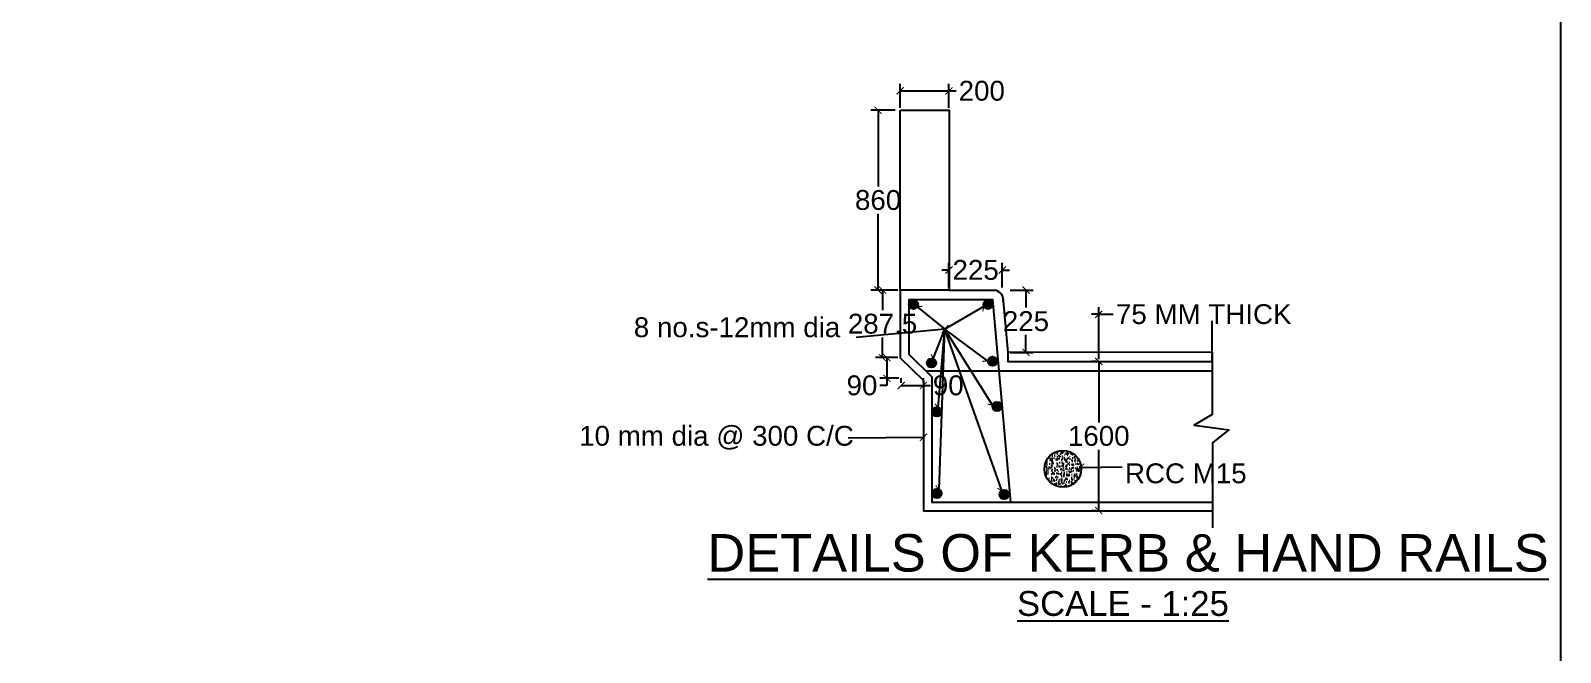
# Model space of a CAD drawing. Header units: inches. Extents: x 322 to 11487, y 352 to 10656.
# Drawn here: x 396.64 to 435.19, y 391.04 to 406.7 of the extents above; entities that cross this region are included whole.
import ezdxf

# ---------------------------------------------------------------- set-up
doc = ezdxf.new("R2010")
doc.units = ezdxf.units.IN
doc.header["$MEASUREMENT"] = 0
for name, color, linetype in [('DIMENSION', 255, 'Continuous'), ('DRAWING', 7, 'Continuous'), ('HATCH', 7, 'Continuous')]:
    doc.layers.add(name, color=color, linetype=linetype)
doc.styles.get("Standard").update_dxf_attribs({"font": 'arial.ttf'})
doc.dimstyles.new('dig', dxfattribs={"dimtxt": 0.3125, "dimasz": 0.18, "dimexe": 0.18, "dimexo": 0.0625, "dimgap": 0.09, "dimtad": 0, "dimtih": 1, "dimtoh": 1, "dimdec": 4, "dimzin": 0, "dimdsep": 46, "dimtxsty": 'Standard', "dimblk": 'ARCHTICK', "dimcen": 0.09, "dimadec": 0, "dimazin": 0, "dimtfac": 1, "dimtdec": 4, "dimtofl": 0, "dimtmove": 0, "dimatfit": 3, "dimldrblk": 'ARCHTICK', "dimfxl": 1, "dimtolj": 1, "dimtzin": 0, "dimarcsym": 0})

# ---------------------------------------------------------------- blocks, each defined once
blk = doc.blocks.new('_ArchTick')
at = {"color": 0, "linetype": 'ByBlock', "const_width": 0.15}
blk.add_lwpolyline([(-0.5, -0.5), (0.5, 0.5)], dxfattribs=at)
blk = doc.blocks.new('*D9')
at = {"layer": 'Defpoints', "color": 0, "ltscale": 0.02, "transparency": 16777216}
for p in [(423.554, 398.369), (423.554, 398.369), (423.554, 394.612)]:
    blk.add_point(p, dxfattribs=at)
at = {"layer": 'DIMENSION', "color": 0, "lineweight": -2, "ltscale": 0.02, "transparency": 16777216}
for p, q in [((423.492, 398.369), (423.374, 398.369)), ((423.554, 398.369), (423.554, 396.836)), ((423.554, 394.612), (423.554, 396.145)), ((423.492, 394.612), (423.374, 394.612))]:
    blk.add_line(p, q, dxfattribs=at)
at = {"layer": 'DIMENSION', "color": 0, "lineweight": -2, "ltscale": 0.02, "transparency": 16777216, "xscale": 0.18, "yscale": 0.18, "zscale": 0.18}
for p, rotation in [((423.554, 398.369), 90), ((423.554, 394.612), 270)]:
    blk.add_blockref('_ArchTick', p, dxfattribs=dict(at, rotation=rotation))
at = {"layer": 'DIMENSION', "color": 0, "ltscale": 0.02, "transparency": 16777216, "insert": (423.554, 396.491), "char_height": 0.5, "attachment_point": 5}
blk.add_mtext('\\A1;1600', dxfattribs=at)
blk = doc.blocks.new('*D10')
at = {"layer": 'Defpoints', "color": 0, "ltscale": 0.02, "transparency": 16777216}
for p in [(423.554, 399.558), (423.554, 398.596), (423.554, 398.369)]:
    blk.add_point(p, dxfattribs=at)
at = {"layer": 'DIMENSION', "color": 0, "lineweight": -2, "ltscale": 0.02, "transparency": 16777216}
for p, q in [((423.554, 398.431), (423.554, 399.738)), ((423.554, 398.659), (423.554, 399.738)), ((423.554, 399.558), (423.374, 399.558)), ((423.554, 399.558), (423.914, 399.558))]:
    blk.add_line(p, q, dxfattribs=at)
at = {"layer": 'DIMENSION', "color": 0, "lineweight": -2, "ltscale": 0.02, "transparency": 16777216, "xscale": 0.18, "yscale": 0.18, "zscale": 0.18}
blk.add_blockref('_ArchTick', (423.554, 399.558), dxfattribs=at)
at = {"layer": 'DIMENSION', "color": 0, "lineweight": -2, "ltscale": 0.02, "transparency": 16777216, "xscale": 0.18, "yscale": 0.18, "zscale": 0.18, "rotation": 180}
blk.add_blockref('_ArchTick', (423.554, 399.558), dxfattribs=at)
at = {"layer": 'DIMENSION', "color": 0, "ltscale": 0.02, "transparency": 16777216, "insert": (426.199, 399.558), "char_height": 0.5, "attachment_point": 5}
blk.add_mtext('\\A1;75 MM THICK', dxfattribs=at)
blk = doc.blocks.new('*D67')
at = {"layer": 'Defpoints', "color": 0, "ltscale": 0.02, "transparency": 16777216}
for p in [(418.574, 397.765), (419.134, 397.765), (419.134, 397.765)]:
    blk.add_point(p, dxfattribs=at)
at = {"layer": 'DIMENSION', "color": 0, "lineweight": -2, "ltscale": 0.02, "transparency": 16777216}
for p, q in [((418.574, 397.828), (418.574, 397.945)), ((419.134, 397.828), (419.134, 397.945)), ((418.574, 397.765), (419.134, 397.765)), ((419.134, 397.765), (419.314, 397.765))]:
    blk.add_line(p, q, dxfattribs=at)
at = {"layer": 'DIMENSION', "color": 0, "lineweight": -2, "ltscale": 0.02, "transparency": 16777216, "xscale": 0.18, "yscale": 0.18, "zscale": 0.18, "rotation": 180}
blk.add_blockref('_ArchTick', (418.574, 397.765), dxfattribs=at)
at = {"layer": 'DIMENSION', "color": 0, "lineweight": -2, "ltscale": 0.02, "transparency": 16777216, "xscale": 0.18, "yscale": 0.18, "zscale": 0.18}
blk.add_blockref('_ArchTick', (419.134, 397.765), dxfattribs=at)
at = {"layer": 'DIMENSION', "color": 0, "ltscale": 0.02, "transparency": 16777216, "insert": (419.761, 397.765), "char_height": 0.5, "attachment_point": 5}
blk.add_mtext('\\A1;90', dxfattribs=at)
blk = doc.blocks.new('*D68')
at = {"layer": 'Defpoints', "color": 0, "ltscale": 0.02, "transparency": 16777216}
for p in [(418.55, 398.465), (418.215, 397.945), (418.574, 397.945)]:
    blk.add_point(p, dxfattribs=at)
at = {"layer": 'DIMENSION', "color": 0, "lineweight": -2, "ltscale": 0.02, "transparency": 16777216}
for p, q in [((418.487, 398.465), (418.035, 398.465)), ((418.215, 398.465), (418.215, 397.945)), ((418.512, 397.945), (418.035, 397.945)), ((418.215, 397.945), (418.215, 397.765)), ((418.215, 397.765), (418.035, 397.765))]:
    blk.add_line(p, q, dxfattribs=at)
at = {"layer": 'DIMENSION', "color": 0, "lineweight": -2, "ltscale": 0.02, "transparency": 16777216, "xscale": 0.18, "yscale": 0.18, "zscale": 0.18}
for p, rotation in [((418.215, 398.465), 90), ((418.215, 397.945), 270)]:
    blk.add_blockref('_ArchTick', p, dxfattribs=dict(at, rotation=rotation))
at = {"layer": 'DIMENSION', "color": 0, "ltscale": 0.02, "transparency": 16777216, "insert": (417.588, 397.765), "char_height": 0.5, "attachment_point": 5}
blk.add_mtext('\\A1;90', dxfattribs=at)
blk = doc.blocks.new('*D69')
at = {"layer": 'Defpoints', "color": 0, "ltscale": 0.02, "transparency": 16777216}
for p in [(418.105, 400.168), (418.55, 400.168), (418.55, 398.465)]:
    blk.add_point(p, dxfattribs=at)
at = {"layer": 'DIMENSION', "color": 0, "lineweight": -2, "ltscale": 0.02, "transparency": 16777216}
for p, q in [((418.487, 400.168), (417.925, 400.168)), ((418.105, 400.168), (418.105, 399.662)), ((418.105, 398.465), (418.105, 398.971)), ((418.487, 398.465), (417.925, 398.465))]:
    blk.add_line(p, q, dxfattribs=at)
at = {"layer": 'DIMENSION', "color": 0, "lineweight": -2, "ltscale": 0.02, "transparency": 16777216, "xscale": 0.18, "yscale": 0.18, "zscale": 0.18}
for p, rotation in [((418.105, 400.168), 90), ((418.105, 398.465), 270)]:
    blk.add_blockref('_ArchTick', p, dxfattribs=dict(at, rotation=rotation))
at = {"layer": 'DIMENSION', "color": 0, "ltscale": 0.02, "transparency": 16777216, "insert": (418.105, 399.317), "char_height": 0.5, "attachment_point": 5}
blk.add_mtext('\\A1;287.5', dxfattribs=at)
blk = doc.blocks.new('*D70')
at = {"layer": 'Defpoints', "color": 0, "ltscale": 0.02, "transparency": 16777216}
for p in [(417.993, 404.695), (418.487, 404.695), (418.487, 400.168)]:
    blk.add_point(p, dxfattribs=at)
at = {"layer": 'DIMENSION', "color": 0, "lineweight": -2, "ltscale": 0.02, "transparency": 16777216}
for p, q in [((418.425, 404.695), (417.813, 404.695)), ((417.993, 404.695), (417.993, 402.777)), ((417.993, 400.168), (417.993, 402.087)), ((418.425, 400.168), (417.813, 400.168))]:
    blk.add_line(p, q, dxfattribs=at)
at = {"layer": 'DIMENSION', "color": 0, "lineweight": -2, "ltscale": 0.02, "transparency": 16777216, "xscale": 0.18, "yscale": 0.18, "zscale": 0.18}
for p, rotation in [((417.993, 404.695), 90), ((417.993, 400.168), 270)]:
    blk.add_blockref('_ArchTick', p, dxfattribs=dict(at, rotation=rotation))
at = {"layer": 'DIMENSION', "color": 0, "ltscale": 0.02, "transparency": 16777216, "insert": (417.993, 402.432), "char_height": 0.5, "attachment_point": 5}
blk.add_mtext('\\A1;860', dxfattribs=at)
blk = doc.blocks.new('*D71')
at = {"layer": 'Defpoints', "color": 0, "ltscale": 0.02, "transparency": 16777216}
for p in [(419.78, 405.183), (418.55, 404.695), (419.78, 404.695)]:
    blk.add_point(p, dxfattribs=at)
at = {"layer": 'DIMENSION', "color": 0, "lineweight": -2, "ltscale": 0.02, "transparency": 16777216}
for p, q in [((418.55, 404.758), (418.55, 405.363)), ((418.55, 405.183), (419.78, 405.183)), ((419.78, 404.758), (419.78, 405.363)), ((419.78, 405.183), (419.96, 405.183))]:
    blk.add_line(p, q, dxfattribs=at)
at = {"layer": 'DIMENSION', "color": 0, "lineweight": -2, "ltscale": 0.02, "transparency": 16777216, "xscale": 0.18, "yscale": 0.18, "zscale": 0.18, "rotation": 180}
blk.add_blockref('_ArchTick', (418.55, 405.183), dxfattribs=at)
at = {"layer": 'DIMENSION', "color": 0, "lineweight": -2, "ltscale": 0.02, "transparency": 16777216, "xscale": 0.18, "yscale": 0.18, "zscale": 0.18}
blk.add_blockref('_ArchTick', (419.78, 405.183), dxfattribs=at)
at = {"layer": 'DIMENSION', "color": 0, "ltscale": 0.02, "transparency": 16777216, "insert": (420.606, 405.183), "char_height": 0.5, "attachment_point": 5}
blk.add_mtext('\\A1;200', dxfattribs=at)
blk = doc.blocks.new('*D72')
at = {"layer": 'Defpoints', "color": 0, "ltscale": 0.02, "transparency": 16777216}
for p in [(421.122, 400.672), (419.78, 400.168), (421.122, 400.168)]:
    blk.add_point(p, dxfattribs=at)
at = {"layer": 'DIMENSION', "color": 0, "lineweight": -2, "ltscale": 0.02, "transparency": 16777216}
for p, q in [((419.78, 400.672), (419.6, 400.672)), ((419.78, 400.231), (419.78, 400.852)), ((421.122, 400.231), (421.122, 400.852)), ((421.122, 400.672), (421.302, 400.672))]:
    blk.add_line(p, q, dxfattribs=at)
at = {"layer": 'DIMENSION', "color": 0, "lineweight": -2, "ltscale": 0.02, "transparency": 16777216, "xscale": 0.18, "yscale": 0.18, "zscale": 0.18}
blk.add_blockref('_ArchTick', (419.78, 400.672), dxfattribs=at)
at = {"layer": 'DIMENSION', "color": 0, "lineweight": -2, "ltscale": 0.02, "transparency": 16777216, "xscale": 0.18, "yscale": 0.18, "zscale": 0.18, "rotation": 180}
blk.add_blockref('_ArchTick', (421.122, 400.672), dxfattribs=at)
at = {"layer": 'DIMENSION', "color": 0, "ltscale": 0.02, "transparency": 16777216, "insert": (420.451, 400.672), "char_height": 0.5, "attachment_point": 5}
blk.add_mtext('\\A1;225', dxfattribs=at)
blk = doc.blocks.new('*D73')
at = {"layer": 'Defpoints', "color": 0, "ltscale": 0.02, "transparency": 16777216}
for p in [(421.259, 400.168), (421.719, 400.168), (421.259, 398.596)]:
    blk.add_point(p, dxfattribs=at)
at = {"layer": 'DIMENSION', "color": 0, "lineweight": -2, "ltscale": 0.02, "transparency": 16777216}
for p, q in [((421.321, 400.168), (421.899, 400.168)), ((421.719, 400.168), (421.719, 399.728)), ((421.719, 398.596), (421.719, 399.037)), ((421.321, 398.596), (421.899, 398.596))]:
    blk.add_line(p, q, dxfattribs=at)
at = {"layer": 'DIMENSION', "color": 0, "lineweight": -2, "ltscale": 0.02, "transparency": 16777216, "xscale": 0.18, "yscale": 0.18, "zscale": 0.18}
for p, rotation in [((421.719, 400.168), 90), ((421.719, 398.596), 270)]:
    blk.add_blockref('_ArchTick', p, dxfattribs=dict(at, rotation=rotation))
at = {"layer": 'DIMENSION', "color": 0, "ltscale": 0.02, "transparency": 16777216, "insert": (421.719, 399.382), "char_height": 0.5, "attachment_point": 5}
blk.add_mtext('\\A1;225', dxfattribs=at)

msp = doc.modelspace()

# ---------------------------------------------------------------- hatches: boundary and pattern name
at = {"layer": 'DIMENSION', "ltscale": 0.02}
h = msp.add_hatch(color=256, dxfattribs=at)
h.paths.add_polyline_path([(418.99962, 399.80679, 0.97535954), (418.76632, 399.81261), (418.76632, 399.80097, 0.97535954)])
h.paths.add_polyline_path([(420.88074, 399.80663, 1), (420.64729, 399.80663, 1)])
h.paths.add_polyline_path([(420.75938, 398.37372, 1), (420.99282, 398.37372, 1)])
h.paths.add_polyline_path([(419.45444, 398.33132, 1), (419.221, 398.33132, 1)])
h = msp.add_hatch(color=256, dxfattribs=at)
h.paths.add_polyline_path([(421.10611, 397.23593, 1), (420.87267, 397.23593, 1)])
h.paths.add_polyline_path([(419.58793, 397.09913, 1), (419.35448, 397.09913, 1)])
h = msp.add_hatch(dxfattribs=at)
h.set_pattern_fill('AR-CONC', color=256, scale=0.025)
h.set_pattern_definition([(50, (26.53062, -23.46572), (0.179315046, -0.015688034), [0.01875, -0.20625]), (355, (26.53062, -23.46572), (-0.034687833, 0.188048033), [0.015, -0.165]), (100.451444, (26.54556, -23.46703), (0.14462721, 0.17236), [0.01593505, -0.17528553]), (46.1842, (26.53062, -23.41572), (0.26681033, -0.04137982), [0.028125, -0.309375]), (96.635635, (26.55285, -23.41917), (0.23366549, 0.24352965), [0.02390259, -0.26292844]), (351.184164, (26.53062, -23.41572), (0.23366549, 0.24352965), [0.0225, -0.2475]), (21, (26.55562, -23.42822), (0.149226763, -0.100654723), [0.01875, -0.20625]), (326, (26.55562, -23.42822), (0.060828833, 0.18128751), [0.015, -0.165]), (71.451445, (26.56806, -23.43661), (0.210055594, 0.08063279), [0.01593505, -0.17528553]), (37.5, (26.53062, -23.46572), (0.003039964, 0.0832234635), [0, -0.163, 0, -0.1675, 0, -0.165625]), (7.5, (26.53062, -23.46572), (0.065767384, 0.098602928), [0, -0.0955, 0, -0.15925, 0, -0.063125]), (327.5, (26.47487, -23.46572), (0.133455609, -0.005638718), [0, -0.0625, 0, -0.195, 0, -0.25875]), (317.5, (26.44987, -23.46572), (0.145796542, 0.025026246), [0, -0.08125, 0, -0.1295, 0, -0.18375])])
h.paths.add_polyline_path([(422.18657, 395.66425, 1), (423.11447, 395.66425, 1)])
h = msp.add_hatch(color=256, dxfattribs=at)
h.paths.add_polyline_path([(421.2859, 395.0184, 1), (421.05245, 395.0184, 1)])
h.paths.add_polyline_path([(419.59031, 395.04233, 1), (419.35686, 395.04233, 1)])
at = {"layer": 'HATCH'}
h = msp.add_hatch(dxfattribs=at)
h.set_pattern_fill('AR-CONC', color=256, scale=1e-05)
h.set_pattern_definition([(50, (6.9354593, 12.21956918), (7.172601826e-05, -6.275213498e-06), [7.5e-06, -8.25e-05]), (355, (6.9354593, 12.21956918), (-1.3875133361e-05, 7.521921337e-05), [6e-06, -6.6e-05]), (100.45144446, (6.93546528, 12.219568656), (5.7850884673e-05, 6.8943999097e-05), [6.3740192e-06, -7.01142112e-05]), (46.1842, (6.9354593, 12.21958918), (0.000106724133067, -1.6551928079e-05), [1.125e-05, -0.00012375]), (96.63563549, (6.93546819, 12.2195878), (9.3466194567e-05, 9.7411860077e-05), [9.5610342e-06, -0.000105171376]), (351.18416399, (6.9354593, 12.21958918), (9.3466194505e-05, 9.7411860027e-05), [9e-06, -9.90000001e-05]), (21, (6.9354693, 12.21958418), (5.9690705212e-05, -4.02618890665e-05), [7.5e-06, -8.25e-05]), (326, (6.9354693, 12.21958418), (2.4331533192e-05, 7.2515004505e-05), [6e-06, -6.6e-05]), (71.45144474, (6.935474274, 12.219580823), (8.4022237673e-05, 3.2253115281e-05), [6.374019e-06, -7.01142112e-05]), (37.5, (6.9354593, 12.219569179), (1.2159855317e-06, 3.32893853831e-05), [0, -6.52e-05, 0, -6.7e-05, 0, -6.625e-05]), (7.5, (6.9354593, 12.21956918), (2.63069537442e-05, 3.94411711882e-05), [0, -3.82e-05, 0, -6.37e-05, 0, -2.525e-05]), (327.5, (6.935437, 12.219569179), (5.33822436172e-05, -2.2554871734e-06), [0, -2.5e-05, 0, -7.8e-05, 0, -0.0001035]), (317.5, (6.935427, 12.21956918), (5.83186169342e-05, 1.00104982332e-05), [0, -3.25e-05, 0, -5.18e-05, 0, -7.35e-05])])
h.paths.add_polyline_path([(418.9072, 399.92095), (418.8586, 399.92095, 0.18293728), (418.78909, 399.87624), (418.91805, 399.69548, 0.32720785), (418.99962, 399.80679, 0.35403658)])
h.paths.add_polyline_path([(418.78909, 399.87624, 0.16069185), (418.76617, 399.80679, 0.50692297), (418.91805, 399.69548)])
h = msp.add_hatch(dxfattribs=at)
h.set_pattern_fill('AR-CONC', color=256, scale=1e-05)
h.set_pattern_definition([(50, (8.81657862, 12.219410905), (7.172601826e-05, -6.275213498e-06), [7.5e-06, -8.25e-05]), (355, (8.81657862, 12.219410905), (-1.3875133361e-05, 7.521921337e-05), [6e-06, -6.6e-05]), (100.45144446, (8.8165846, 12.21941038), (5.7850884673e-05, 6.8943999097e-05), [6.3740192e-06, -7.01142112e-05]), (46.1842, (8.81657862, 12.219430905), (0.000106724133067, -1.6551928079e-05), [1.125e-05, -0.00012375]), (96.63563549, (8.81658752, 12.21942953), (9.3466194567e-05, 9.7411860077e-05), [9.5610342e-06, -0.000105171376]), (351.18416399, (8.81657862, 12.2194309), (9.3466194505e-05, 9.7411860027e-05), [9e-06, -9.90000001e-05]), (21, (8.81658862, 12.219425905), (5.9690705212e-05, -4.02618890665e-05), [7.5e-06, -8.25e-05]), (326, (8.81658862, 12.219425905), (2.4331533192e-05, 7.2515004505e-05), [6e-06, -6.6e-05]), (71.45144474, (8.8165936, 12.21942255), (8.4022237673e-05, 3.2253115281e-05), [6.374019e-06, -7.01142112e-05]), (37.5, (8.816578623, 12.219410905), (1.2159855317e-06, 3.32893853831e-05), [0, -6.52e-05, 0, -6.7e-05, 0, -6.625e-05]), (7.5, (8.816578623, 12.219410905), (2.63069537442e-05, 3.94411711882e-05), [0, -3.82e-05, 0, -6.37e-05, 0, -2.525e-05]), (327.5, (8.816556323, 12.219410905), (5.33822436172e-05, -2.2554871734e-06), [0, -2.5e-05, 0, -7.8e-05, 0, -0.0001035]), (317.5, (8.816546323, 12.219410905), (5.83186169342e-05, 1.00104982332e-05), [0, -3.25e-05, 0, -5.18e-05, 0, -7.35e-05])])
h.paths.add_polyline_path([(420.78832, 399.92079), (420.73972, 399.92079, 0.18293728), (420.67021, 399.87608), (420.79917, 399.69532, 0.32720785), (420.88074, 399.80663, 0.35403658)])
h.paths.add_polyline_path([(420.67021, 399.87608, 0.16069185), (420.64729, 399.80663, 0.50692297), (420.79917, 399.69532)])
h = msp.add_hatch(dxfattribs=at)
h.set_pattern_fill('AR-CONC', color=256, scale=1e-05)
h.set_pattern_definition([(50, (7.39028229, 10.74410409), (7.172601826e-05, -6.275213498e-06), [7.5e-06, -8.25e-05]), (355, (7.39028229, 10.74410409), (-1.3875133361e-05, 7.521921337e-05), [6e-06, -6.6e-05]), (100.45144446, (7.39028827, 10.744103565), (5.7850884673e-05, 6.8943999097e-05), [6.3740192e-06, -7.01142112e-05]), (46.1842, (7.39028229, 10.74412409), (0.000106724133067, -1.6551928079e-05), [1.125e-05, -0.00012375]), (96.63563549, (7.39029119, 10.74412271), (9.3466194567e-05, 9.7411860077e-05), [9.5610342e-06, -0.000105171376]), (351.18416399, (7.39028229, 10.74412409), (9.3466194505e-05, 9.7411860027e-05), [9e-06, -9.90000001e-05]), (21, (7.39029229, 10.74411909), (5.9690705212e-05, -4.02618890665e-05), [7.5e-06, -8.25e-05]), (326, (7.39029229, 10.74411909), (2.4331533192e-05, 7.2515004505e-05), [6e-06, -6.6e-05]), (71.45144474, (7.39029727, 10.74411573), (8.4022237673e-05, 3.2253115281e-05), [6.374019e-06, -7.01142112e-05]), (37.5, (7.390282293, 10.744104087), (1.2159855317e-06, 3.32893853831e-05), [0, -6.52e-05, 0, -6.7e-05, 0, -6.625e-05]), (7.5, (7.390282293, 10.744104087), (2.63069537442e-05, 3.94411711882e-05), [0, -3.82e-05, 0, -6.37e-05, 0, -2.525e-05]), (327.5, (7.390259993, 10.744104087), (5.33822436172e-05, -2.2554871734e-06), [0, -2.5e-05, 0, -7.8e-05, 0, -0.0001035]), (317.5, (7.390249993, 10.744104087), (5.83186169342e-05, 1.00104982332e-05), [0, -3.25e-05, 0, -5.18e-05, 0, -7.35e-05])])
h.paths.add_polyline_path([(419.36202, 398.44549), (419.31342, 398.44549, 0.18293728), (419.24391, 398.40078), (419.37287, 398.22002, 0.32720785), (419.45444, 398.33132, 0.35403658)])
h.paths.add_polyline_path([(419.24391, 398.40078, 0.16069185), (419.221, 398.33132, 0.50692297), (419.37287, 398.22002)])
h = msp.add_hatch(dxfattribs=at)
h.set_pattern_fill('AR-CONC', color=256, scale=1e-05)
h.set_pattern_definition([(50, (8.928660343, 10.7865035), (7.172601826e-05, -6.275213498e-06), [7.5e-06, -8.25e-05]), (355, (8.92866034, 10.7865035), (-1.3875133361e-05, 7.521921337e-05), [6e-06, -6.6e-05]), (100.45144446, (8.92866632, 10.78650298), (5.7850884673e-05, 6.8943999097e-05), [6.3740192e-06, -7.01142112e-05]), (46.1842, (8.92866034, 10.7865235), (0.000106724133067, -1.6551928079e-05), [1.125e-05, -0.00012375]), (96.63563549, (8.92866924, 10.78652212), (9.3466194567e-05, 9.7411860077e-05), [9.5610342e-06, -0.000105171376]), (351.18416399, (8.92866034, 10.7865235), (9.3466194505e-05, 9.7411860027e-05), [9e-06, -9.90000001e-05]), (21, (8.928670343, 10.7865185), (5.9690705212e-05, -4.02618890665e-05), [7.5e-06, -8.25e-05]), (326, (8.92867034, 10.7865185), (2.4331533192e-05, 7.2515004505e-05), [6e-06, -6.6e-05]), (71.45144474, (8.92867532, 10.78651515), (8.4022237673e-05, 3.2253115281e-05), [6.374019e-06, -7.01142112e-05]), (37.5, (8.928660343, 10.786503502), (1.2159855317e-06, 3.32893853831e-05), [0, -6.52e-05, 0, -6.7e-05, 0, -6.625e-05]), (7.5, (8.928660343, 10.786503502), (2.63069537442e-05, 3.94411711882e-05), [0, -3.82e-05, 0, -6.37e-05, 0, -2.525e-05]), (327.5, (8.928638043, 10.786503502), (5.33822436172e-05, -2.2554871734e-06), [0, -2.5e-05, 0, -7.8e-05, 0, -0.0001035]), (317.5, (8.928628043, 10.7865035), (5.83186169342e-05, 1.00104982332e-05), [0, -3.25e-05, 0, -5.18e-05, 0, -7.35e-05])])
h.paths.add_polyline_path([(420.9004, 398.48789), (420.8518, 398.48789, 0.18293728), (420.78229, 398.44318), (420.91125, 398.26242, 0.32720785), (420.99282, 398.37372, 0.35403658)])
h.paths.add_polyline_path([(420.78229, 398.44318, 0.16069185), (420.75938, 398.37372, 0.50692297), (420.91125, 398.26242)])
h = msp.add_hatch(dxfattribs=at)
h.set_pattern_fill('AR-CONC', color=256, scale=1e-05)
h.set_pattern_definition([(50, (7.52376689, 9.51190955), (7.172601826e-05, -6.275213498e-06), [7.5e-06, -8.25e-05]), (355, (7.52376689, 9.51190955), (-1.3875133361e-05, 7.521921337e-05), [6e-06, -6.6e-05]), (100.45144446, (7.523772865, 9.511909026), (5.7850884673e-05, 6.8943999097e-05), [6.3740192e-06, -7.01142112e-05]), (46.1842, (7.52376689, 9.51192955), (0.000106724133067, -1.6551928079e-05), [1.125e-05, -0.00012375]), (96.63563549, (7.52377578, 9.51192817), (9.3466194567e-05, 9.7411860077e-05), [9.5610342e-06, -0.000105171376]), (351.18416399, (7.52376689, 9.51192955), (9.3466194505e-05, 9.7411860027e-05), [9e-06, -9.90000001e-05]), (21, (7.52377689, 9.51192455), (5.9690705212e-05, -4.02618890665e-05), [7.5e-06, -8.25e-05]), (326, (7.52377689, 9.51192455), (2.4331533192e-05, 7.2515004505e-05), [6e-06, -6.6e-05]), (71.45144474, (7.52378186, 9.511921194), (8.4022237673e-05, 3.2253115281e-05), [6.374019e-06, -7.01142112e-05]), (37.5, (7.523766888, 9.51190955), (1.2159855317e-06, 3.32893853831e-05), [0, -6.52e-05, 0, -6.7e-05, 0, -6.625e-05]), (7.5, (7.523766888, 9.51190955), (2.63069537442e-05, 3.94411711882e-05), [0, -3.82e-05, 0, -6.37e-05, 0, -2.525e-05]), (327.5, (7.523744588, 9.51190955), (5.33822436172e-05, -2.2554871734e-06), [0, -2.5e-05, 0, -7.8e-05, 0, -0.0001035]), (317.5, (7.52373459, 9.51190955), (5.83186169342e-05, 1.00104982332e-05), [0, -3.25e-05, 0, -5.18e-05, 0, -7.35e-05])])
h.paths.add_polyline_path([(419.49551, 397.21329), (419.4469, 397.21329, 0.18293728), (419.3774, 397.16858), (419.50635, 396.98782, 0.32720785), (419.58793, 397.09913, 0.35403658)])
h.paths.add_polyline_path([(419.3774, 397.16858, 0.16069185), (419.35448, 397.09913, 0.50692297), (419.50635, 396.98782)])
h = msp.add_hatch(dxfattribs=at)
h.set_pattern_fill('AR-CONC', color=256, scale=1e-05)
h.set_pattern_definition([(50, (9.04195175, 9.64870854), (7.172601826e-05, -6.275213498e-06), [7.5e-06, -8.25e-05]), (355, (9.04195175, 9.64870854), (-1.3875133361e-05, 7.521921337e-05), [6e-06, -6.6e-05]), (100.45144446, (9.04195773, 9.64870802), (5.7850884673e-05, 6.8943999097e-05), [6.3740192e-06, -7.01142112e-05]), (46.1842, (9.04195175, 9.64872854), (0.000106724133067, -1.6551928079e-05), [1.125e-05, -0.00012375]), (96.63563549, (9.04196064, 9.64872716), (9.3466194567e-05, 9.7411860077e-05), [9.5610342e-06, -0.000105171376]), (351.18416399, (9.04195175, 9.64872854), (9.3466194505e-05, 9.7411860027e-05), [9e-06, -9.90000001e-05]), (21, (9.04196175, 9.64872354), (5.9690705212e-05, -4.02618890665e-05), [7.5e-06, -8.25e-05]), (326, (9.04196175, 9.64872354), (2.4331533192e-05, 7.2515004505e-05), [6e-06, -6.6e-05]), (71.45144474, (9.041966725, 9.64872019), (8.4022237673e-05, 3.2253115281e-05), [6.374019e-06, -7.01142112e-05]), (37.5, (9.04195175, 9.648708542), (1.2159855317e-06, 3.32893853831e-05), [0, -6.52e-05, 0, -6.7e-05, 0, -6.625e-05]), (7.5, (9.04195175, 9.648708542), (2.63069537442e-05, 3.94411711882e-05), [0, -3.82e-05, 0, -6.37e-05, 0, -2.525e-05]), (327.5, (9.04192945, 9.648708542), (5.33822436172e-05, -2.2554871734e-06), [0, -2.5e-05, 0, -7.8e-05, 0, -0.0001035]), (317.5, (9.04191945, 9.64870854), (5.83186169342e-05, 1.00104982332e-05), [0, -3.25e-05, 0, -5.18e-05, 0, -7.35e-05])])
h.paths.add_polyline_path([(421.01369, 397.35009), (420.96509, 397.35009, 0.18293728), (420.89558, 397.30538), (421.02454, 397.12462, 0.32720785), (421.10611, 397.23593, 0.35403658)])
h.paths.add_polyline_path([(420.89558, 397.30538, 0.16069185), (420.87267, 397.23593, 0.50692297), (421.02454, 397.12462)])
h = msp.add_hatch(dxfattribs=at)
h.set_pattern_fill('AR-CONC', color=256, scale=1e-05)
h.set_pattern_definition([(50, (7.52614816, 7.45510809), (7.172601826e-05, -6.275213498e-06), [7.5e-06, -8.25e-05]), (355, (7.52614816, 7.45510809), (-1.3875133361e-05, 7.521921337e-05), [6e-06, -6.6e-05]), (100.45144446, (7.52615414, 7.455107566), (5.7850884673e-05, 6.8943999097e-05), [6.3740192e-06, -7.01142112e-05]), (46.1842, (7.52614816, 7.45512809), (0.000106724133067, -1.6551928079e-05), [1.125e-05, -0.00012375]), (96.63563549, (7.52615705, 7.45512671), (9.3466194567e-05, 9.7411860077e-05), [9.5610342e-06, -0.000105171376]), (351.18416399, (7.52614816, 7.45512809), (9.3466194505e-05, 9.7411860027e-05), [9e-06, -9.90000001e-05]), (21, (7.52615816, 7.45512309), (5.9690705212e-05, -4.02618890665e-05), [7.5e-06, -8.25e-05]), (326, (7.52615816, 7.45512309), (2.4331533192e-05, 7.2515004505e-05), [6e-06, -6.6e-05]), (71.45144474, (7.526163134, 7.455119734), (8.4022237673e-05, 3.2253115281e-05), [6.374019e-06, -7.01142112e-05]), (37.5, (7.52614816, 7.45510809), (1.2159855317e-06, 3.32893853831e-05), [0, -6.52e-05, 0, -6.7e-05, 0, -6.625e-05]), (7.5, (7.52614816, 7.45510809), (2.63069537442e-05, 3.94411711882e-05), [0, -3.82e-05, 0, -6.37e-05, 0, -2.525e-05]), (327.5, (7.52612586, 7.45510809), (5.33822436172e-05, -2.2554871734e-06), [0, -2.5e-05, 0, -7.8e-05, 0, -0.0001035]), (317.5, (7.52611586, 7.45510809), (5.83186169342e-05, 1.00104982332e-05), [0, -3.25e-05, 0, -5.18e-05, 0, -7.35e-05])])
h.paths.add_polyline_path([(419.49789, 395.15649), (419.44929, 395.15649, 0.18293728), (419.37978, 395.11178), (419.50874, 394.93102, 0.32720785), (419.59031, 395.04233, 0.35403658)])
h.paths.add_polyline_path([(419.37978, 395.11178, 0.16069185), (419.35686, 395.04233, 0.50692297), (419.50874, 394.93102)])
h = msp.add_hatch(dxfattribs=at)
h.set_pattern_fill('AR-CONC', color=256, scale=1e-05)
h.set_pattern_definition([(50, (9.2217378, 7.431183553), (7.172601826e-05, -6.275213498e-06), [7.5e-06, -8.25e-05]), (355, (9.2217378, 7.43118355), (-1.3875133361e-05, 7.521921337e-05), [6e-06, -6.6e-05]), (100.45144446, (9.22174378, 7.43118303), (5.7850884673e-05, 6.8943999097e-05), [6.3740192e-06, -7.01142112e-05]), (46.1842, (9.2217378, 7.43120355), (0.000106724133067, -1.6551928079e-05), [1.125e-05, -0.00012375]), (96.63563549, (9.2217467, 7.43120217), (9.3466194567e-05, 9.7411860077e-05), [9.5610342e-06, -0.000105171376]), (351.18416399, (9.2217378, 7.43120355), (9.3466194505e-05, 9.7411860027e-05), [9e-06, -9.90000001e-05]), (21, (9.2217478, 7.431198553), (5.9690705212e-05, -4.02618890665e-05), [7.5e-06, -8.25e-05]), (326, (9.2217478, 7.43119855), (2.4331533192e-05, 7.2515004505e-05), [6e-06, -6.6e-05]), (71.45144474, (9.22175278, 7.4311952), (8.4022237673e-05, 3.2253115281e-05), [6.374019e-06, -7.01142112e-05]), (37.5, (9.221737802, 7.431183553), (1.2159855317e-06, 3.32893853831e-05), [0, -6.52e-05, 0, -6.7e-05, 0, -6.625e-05]), (7.5, (9.221737802, 7.431183553), (2.63069537442e-05, 3.94411711882e-05), [0, -3.82e-05, 0, -6.37e-05, 0, -2.525e-05]), (327.5, (9.221715502, 7.431183553), (5.33822436172e-05, -2.2554871734e-06), [0, -2.5e-05, 0, -7.8e-05, 0, -0.0001035]), (317.5, (9.221705502, 7.431183553), (5.83186169342e-05, 1.00104982332e-05), [0, -3.25e-05, 0, -5.18e-05, 0, -7.35e-05])])
h.paths.add_polyline_path([(421.19348, 395.13257), (421.14487, 395.13257, 0.18293728), (421.07537, 395.08786), (421.20433, 394.9071, 0.32720785), (421.2859, 395.0184, 0.35403658)])
h.paths.add_polyline_path([(421.07537, 395.08786, 0.16069185), (421.05245, 395.0184, 0.50692297), (421.20433, 394.9071)])

# ---------------------------------------------------------------- linework, layer by layer
at = {"layer": 'DIMENSION', "ltscale": 0.02}
msp.add_lwpolyline([(418.54984, 404.6953), (419.78036, 404.6953), (419.78036, 400.16836), (418.54984, 400.16836)], close=True, dxfattribs=at)
for points in [[(418.54984, 400.16836), (418.54984, 398.46471), (419.1336, 397.88967), (419.1336, 394.61208), (426.41844, 394.61208)], [(419.78036, 400.16836), (420.95322, 400.16836)], [(418.76632, 399.92756), (418.76632, 398.55534), (419.35007, 397.98029), (419.35007, 394.82856), (426.41844, 394.82856)], [(418.76632, 399.92756), (420.8759, 399.92756), (421.33159, 394.82856)], [(421.13831, 399.9817), (421.25878, 398.59141), (421.25878, 398.36893), (426.41397, 398.36893), (426.41397, 398.60255), (421.25878, 398.59141)], [(426.41397, 398.60255), (426.41397, 399.39408)], [(426.41397, 398.60255), (426.41397, 397.03296), (425.95368, 396.76897), (426.83506, 396.64744), (426.46615, 396.36453), (426.41844, 396.32198), (426.41844, 394.1784)], [(419.19701, 398.13108), (426.42148, 398.13108)]]:
    msp.add_lwpolyline(points, dxfattribs=at)
for centre, radius in [((418.8829, 399.80679), 0.11672), ((420.76402, 399.80663), 0.11672), ((419.33772, 398.33132), 0.11672), ((420.8761, 398.37372), 0.11672), ((419.47121, 397.09913), 0.11672), ((420.98939, 397.23593), 0.11672), ((422.65052, 395.66425), 0.46395), ((419.47359, 395.04233), 0.11672), ((421.16918, 395.0184), 0.11672)]:
    msp.add_circle(centre, radius, dxfattribs=at)
msp.add_arc((420.87826, 399.90893), 0.27004, 354.269071, 73.883969, dxfattribs=at)
at = {"layer": 'DRAWING', "ltscale": 0.02}
msp.add_lwpolyline([(322.07768, 430.94218), (435.1858, 430.94218), (435.1858, 351.54217), (322.07768, 351.54217)], close=True, dxfattribs=at)

# ---------------------------------------------------------------- texts
at = {"layer": 'DIMENSION', "ltscale": 0.02}
for s, height, p in [('%%UDETAILS OF KERB & HAND RAILS', 0.945, (413.69195, 393.07772)), ('%%USCALE - 1:25', 0.625, (421.49392, 391.96251))]:
    msp.add_text(s, height=height, dxfattribs=at).set_placement(p)
at = {"layer": 'DIMENSION', "ltscale": 0.02, "char_height": 0.5, "attachment_point": 1}
for s, insert, width in [('8 no.s-12mm dia', (411.83858, 399.48079), 5.1775784), ('10 mm dia @ 300 C/C', (410.4616, 396.74785), 7.0267098), ('RCC M15', (424.2138, 395.80259), 5.7526126)]:
    msp.add_mtext(s, dxfattribs=dict(at, insert=insert, width=width))

# ---------------------------------------------------------------- dimensions: what is measured, and where the dimension line sits
at = {"layer": 'DIMENSION', "ltscale": 0.02}
for base, p1, p2, text, picture, middle in [((419.78036, 405.18273), (418.54984, 404.6953), (419.78036, 404.6953), '200', '*D71', (420.60612, 405.18273)), ((421.12214, 400.67197), (419.78036, 400.16836), (421.12214, 400.16836), '225', '*D72', (420.45125, 400.67197)), ((419.1336, 397.76522), (418.5744, 397.76522), (419.1336, 397.76522), '90', '*D67', (419.76086, 397.76522))]:
    dim = msp.add_linear_dim(base=base, p1=p1, p2=p2, text=text, dimstyle='dig', override={"dimtxt": 0.5}, dxfattribs=at)
    dim.commit()
    dim.dimension.update_dxf_attribs({"geometry": picture, "text_midpoint": middle})
for base, p1, p2, text, picture, middle in [((417.99255, 404.6953), (418.48734, 400.16836), (418.48734, 404.6953), '860', '*D70', (417.99255, 402.43183)), ((418.10492, 400.16836), (418.54984, 398.46471), (418.54984, 400.16836), '287.5', '*D69', (418.10492, 399.31654)), ((421.71884, 400.16836), (421.25878, 398.59637), (421.25878, 400.16836), '225', '*D73', (421.71884, 399.38236)), ((418.21511, 397.94522), (418.54984, 398.46471), (418.5744, 397.94522), '90', '*D68', (417.58784, 397.76522)), ((423.55386, 398.36893), (423.55435, 394.61208), (423.55435, 398.36893), '1600', '*D9', (423.55386, 396.4905))]:
    dim = msp.add_linear_dim(base=base, p1=p1, p2=p2, angle=90, text=text, dimstyle='dig', override={"dimtxt": 0.5}, dxfattribs=at)
    dim.commit()
    dim.dimension.update_dxf_attribs({"geometry": picture, "text_midpoint": middle})
dim = msp.add_linear_dim(base=(423.55386, 399.55821), p1=(423.55435, 398.36893), p2=(423.55386, 398.59637), text='75 MM THICK', dimstyle='dig', override={"dimtxt": 0.5}, dxfattribs=at)
dim.commit()
dim.dimension.update_dxf_attribs({"geometry": '*D10', "text_midpoint": (426.19927, 399.55821), "dimtype": 160})

# ---------------------------------------------------------------- leaders
for points in [[(418.98136, 399.74411), (419.67868, 399.1856)], [(420.66114, 399.75149), (419.67868, 399.1856)], [(419.67868, 399.1856), (417.44054, 398.97022)], [(419.38005, 398.43877), (419.67868, 399.1856)], [(419.50591, 397.21026), (419.67868, 399.1856)], [(419.53046, 395.14785), (419.67868, 399.1856)], [(421.11415, 395.11965), (419.67868, 399.1856)], [(420.87686, 397.2687), (419.67868, 399.1856)], [(420.74766, 398.38752), (419.67868, 399.1856)], [(419.1336, 396.45705), (417.24325, 396.44018)], [(423.09475, 395.70327), (424.14334, 395.71404)]]:
    msp.add_leader(points, dimstyle='dig', override={"dimtxt": 0.5}, dxfattribs=at)

doc.saveas('drawing.dxf')
